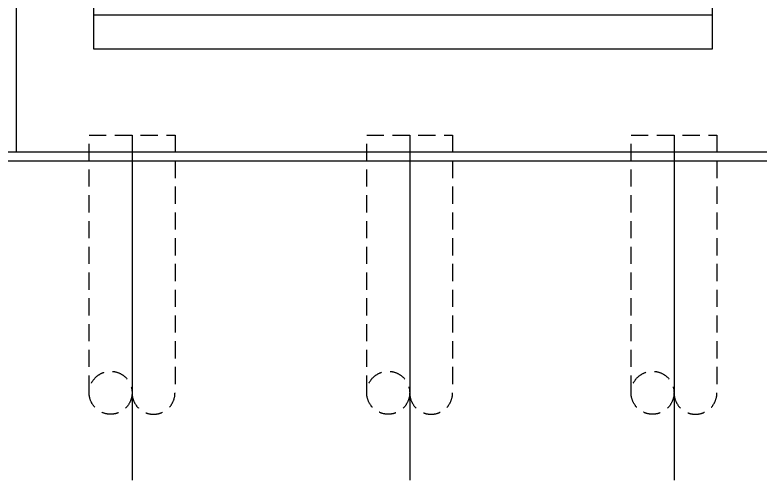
# Model space of a CAD drawing. Header units: millimetres. Extents: x 5349504 to 6791112, y -2212455 to -2153443.
# Drawn here: x 6474001 to 6478340, y -2203632 to -2200924 of the extents above; entities that cross this region are included whole.
import ezdxf

# ---------------------------------------------------------------- set-up
doc = ezdxf.new("R2010")
doc.units = ezdxf.units.MM
doc.header["$LTSCALE"] = 400
doc.linetypes.add('HIDDEN', pattern=[0.375, 0.25, -0.125])
doc.layers.get('DEFPOINTS').update_dxf_attribs({"color": 140})
for name, color, linetype in [('3ELEV', 3, 'Continuous'), ('CONC', 2, 'Continuous'), ('GRND', 8, 'Continuous'), ('HID_UG', 5, 'HIDDEN')]:
    doc.layers.add(name, color=color, linetype=linetype)

# ---------------------------------------------------------------- blocks, each defined once
blk = doc.blocks.new('PHC500 EL')
at = {"layer": 'DEFPOINTS'}
blk.add_line((0, 100), (0, -1908.5), dxfattribs=at)
at = {"layer": 'HID_UG'}
blk.add_lwpolyline([(-250, -1400), (-250, 100), (250, 100), (250, -1400)], dxfattribs=at)
blk.add_circle((-125, -1400), 125, dxfattribs=at)
blk.add_arc((125, -1400), 125, 180, 0, dxfattribs=at)

msp = doc.modelspace()

# ---------------------------------------------------------------- linework, layer by layer
at = {"layer": '3ELEV'}
msp.add_lwpolyline([(6474461.3, -2200923.6), (6478061.3, -2200923.6)], dxfattribs=at)
at = {"layer": 'CONC'}
for points in [[(6478061.3, -2197923.6), (6478511.3, -2197923.6), (6478511.3, -2201723.6), (6474011.3, -2201723.6), (6474011.3, -2197923.6), (6474461.3, -2197923.6)], [(6478061.3, -2197923.6), (6478061.3, -2201123.6), (6474461.3, -2201123.6), (6474461.3, -2197923.6)]]:
    msp.add_lwpolyline(points, dxfattribs=at)
at = {"layer": 'GRND'}
msp.add_lwpolyline([(6474011.3, -2201723.6), (6473911.3, -2201723.6), (6473911.3, -2201773.6), (6478611.3, -2201773.6)], dxfattribs=at)

# ---------------------------------------------------------------- block references
at = {"layer": 'HID_UG'}
for p in [(6474683.5, -2201723.6), (6476299.9, -2201723.6), (6477839, -2201723.6)]:
    msp.add_blockref('PHC500 EL', p, dxfattribs=at)

doc.saveas('drawing.dxf')
